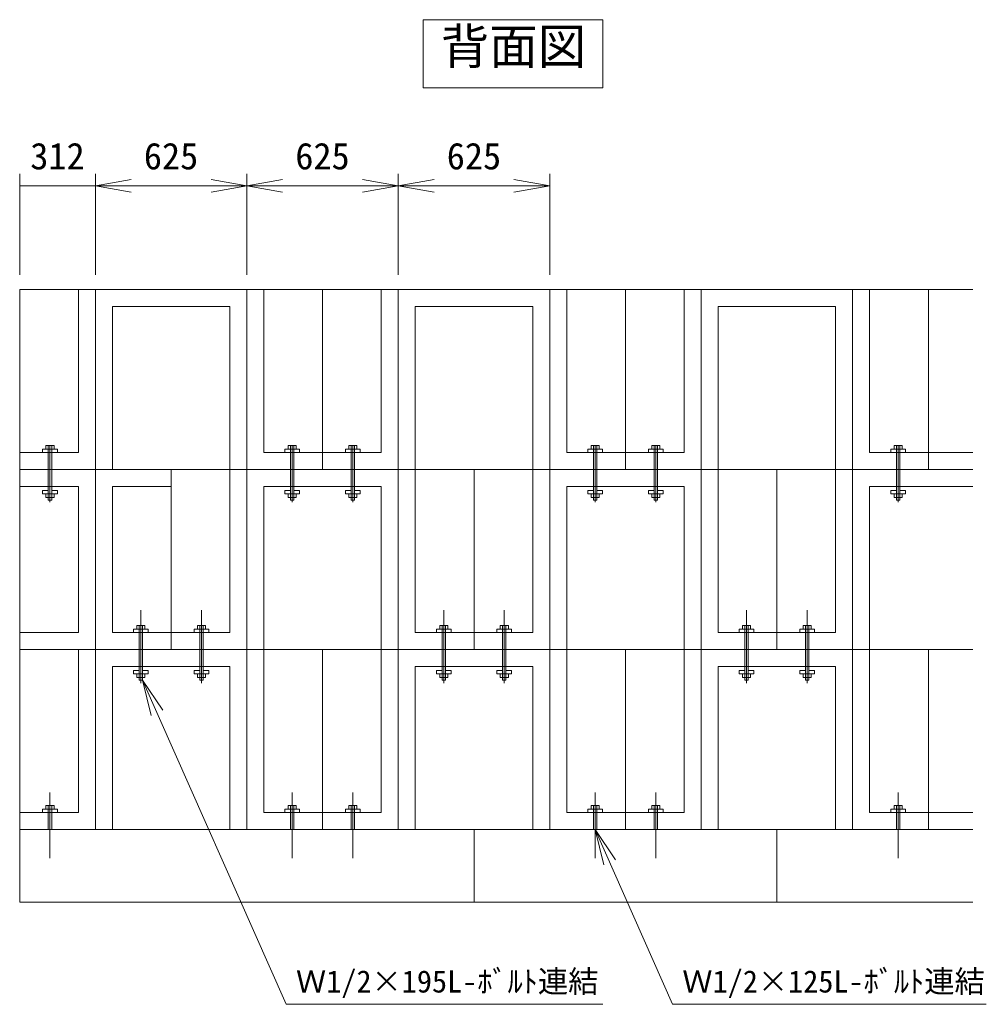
# Model space of a CAD drawing. Units: millimetres, scale not verified. Extents: x 4144 to 15866, y 2072 to 10087.
# Drawn here: x 7423 to 9816, y 2102 to 4539 of the extents above; entities that cross this region are included whole.
import ezdxf
from ezdxf.enums import TextEntityAlignment as Align

# ---------------------------------------------------------------- set-up
doc = ezdxf.new("R2010")
doc.units = ezdxf.units.MM
doc.layers.add('2', color=4, linetype='Continuous', lineweight=18)
doc.styles.add('ＭＳ ゴシック-5.0-0.0', font='')
doc.styles.get('ＭＳ ゴシック-5.0-0.0').set_extended_font_data('ＭＳ ゴシック-5.0-0.0')

msp = doc.modelspace()

# ---------------------------------------------------------------- linework, layer by layer
at = {"layer": '2'}
for p, q in [((8421.722, 4539.474), (8866.845, 4539.474)), ((8421.722, 4371.033), (8421.722, 4539.474)), ((8866.845, 4539.474), (8866.845, 4371.033)), ((8866.845, 4371.033), (8421.722, 4371.033)), ((7422.83, 3907.586), (7422.83, 4158.172)), ((7610.311, 3907.586), (7610.311, 4158.172)), ((7610.311, 4128.172), (7698.944, 4143.8)), ((7985.274, 4128.172), (7896.641, 4143.8)), ((7985.274, 3907.586), (7985.274, 4158.172)), ((7985.274, 4128.172), (8073.907, 4143.8)), ((8360.236, 4128.172), (8271.604, 4143.8)), ((8360.236, 3907.586), (8360.236, 4158.172)), ((8360.236, 4128.172), (8448.869, 4143.8)), ((8735.199, 4128.172), (8646.566, 4143.8)), ((8735.199, 3907.586), (8735.199, 4158.172)), ((7422.83, 4128.172), (7610.311, 4128.172)), ((7610.311, 4128.172), (7698.944, 4112.544)), ((7610.311, 4128.172), (7985.274, 4128.172)), ((7985.274, 4128.172), (7896.641, 4112.544)), ((7985.274, 4128.172), (8073.907, 4112.544)), ((7985.274, 4128.172), (8360.236, 4128.172)), ((8360.236, 4128.172), (8271.604, 4112.544)), ((8360.236, 4128.172), (8448.869, 4112.544)), ((8360.236, 4128.172), (8735.199, 4128.172)), ((8735.199, 4128.172), (8646.566, 4112.544)), ((7610.311, 3871.586), (7610.311, 3425.962)), ((7985.274, 3871.586), (7985.274, 3425.962)), ((8360.236, 3871.586), (8360.236, 3425.962)), ((8735.199, 3871.586), (8735.199, 3425.962)), ((9110.161, 3871.586), (9110.161, 3425.962)), ((9485.124, 3871.586), (9485.124, 3425.962)), ((7507.811, 3485.356), (7487.834, 3485.356)), ((7487.834, 3476.357), (7487.834, 3485.356)), ((7493.623, 3425.962), (7493.623, 3485.356)), ((7497.823, 3425.962), (7497.823, 3486.17)), ((7502.022, 3425.962), (7502.022, 3485.356)), ((7507.811, 3476.357), (7507.811, 3485.356)), ((8087.774, 3485.356), (8107.751, 3485.356)), ((8087.774, 3476.357), (8087.774, 3485.356)), ((8093.563, 3425.962), (8093.563, 3485.356)), ((8097.763, 3425.962), (8097.763, 3486.17)), ((8101.962, 3425.962), (8101.962, 3485.356)), ((8107.751, 3476.357), (8107.751, 3485.356)), ((8257.736, 3485.356), (8237.759, 3485.356)), ((8237.759, 3476.357), (8237.759, 3485.356)), ((8243.548, 3425.962), (8243.548, 3485.356)), ((8247.748, 3425.962), (8247.748, 3486.17)), ((8251.947, 3425.962), (8251.947, 3485.356)), ((8257.736, 3476.357), (8257.736, 3485.356)), ((8837.699, 3485.356), (8857.676, 3485.356)), ((8837.699, 3476.357), (8837.699, 3485.356)), ((8843.488, 3425.962), (8843.488, 3485.356)), ((8847.688, 3425.962), (8847.688, 3486.17)), ((8851.887, 3425.962), (8851.887, 3485.356)), ((8857.676, 3476.357), (8857.676, 3485.356)), ((9007.661, 3485.356), (8987.684, 3485.356)), ((8987.684, 3476.357), (8987.684, 3485.356)), ((8993.473, 3425.962), (8993.473, 3485.356)), ((8997.673, 3425.962), (8997.673, 3486.17)), ((9001.872, 3425.962), (9001.872, 3485.356)), ((9007.661, 3476.357), (9007.661, 3485.356)), ((9587.624, 3485.356), (9607.601, 3485.356)), ((9587.624, 3476.357), (9587.624, 3485.356)), ((9593.413, 3425.962), (9593.413, 3485.356)), ((9597.613, 3425.962), (9597.613, 3486.17)), ((9601.812, 3425.962), (9601.812, 3485.356)), ((9607.601, 3476.357), (9607.601, 3485.356)), ((7516.044, 3476.357), (7479.601, 3476.357)), ((7479.601, 3467.957), (7479.601, 3476.357)), ((7516.044, 3467.957), (7516.044, 3476.357)), ((8079.541, 3476.357), (8115.984, 3476.357)), ((8079.541, 3467.957), (8079.541, 3476.357)), ((8115.984, 3467.957), (8115.984, 3476.357)), ((8265.969, 3476.357), (8229.526, 3476.357)), ((8229.526, 3467.957), (8229.526, 3476.357)), ((8265.969, 3467.957), (8265.969, 3476.357)), ((8829.466, 3476.357), (8865.909, 3476.357)), ((8829.466, 3467.957), (8829.466, 3476.357)), ((8865.909, 3467.957), (8865.909, 3476.357)), ((9015.894, 3476.357), (8979.451, 3476.357)), ((8979.451, 3467.957), (8979.451, 3476.357)), ((9015.894, 3467.957), (9015.894, 3476.357)), ((9579.391, 3476.357), (9615.834, 3476.357)), ((9579.391, 3467.957), (9579.391, 3476.357)), ((9615.834, 3467.957), (9615.834, 3476.357)), ((7493.623, 3425.962), (7493.623, 3350.529)), ((7497.823, 3425.962), (7497.823, 3345.125)), ((7502.022, 3425.962), (7502.022, 3350.529)), ((7610.311, 3425.962), (7610.311, 2980.337)), ((7985.274, 3425.962), (7985.274, 2980.337)), ((8093.563, 3425.962), (8093.563, 3350.529)), ((8097.763, 3425.962), (8097.763, 3345.125)), ((8101.962, 3425.962), (8101.962, 3350.529)), ((8243.548, 3425.962), (8243.548, 3350.529)), ((8247.748, 3425.962), (8247.748, 3345.125)), ((8251.947, 3425.962), (8251.947, 3350.529)), ((8360.236, 3425.962), (8360.236, 2980.337)), ((8735.199, 3425.962), (8735.199, 2980.337)), ((8843.488, 3425.962), (8843.488, 3350.529)), ((8847.688, 3425.962), (8847.688, 3345.125)), ((8851.887, 3425.962), (8851.887, 3350.529)), ((8993.473, 3425.962), (8993.473, 3350.529)), ((8997.673, 3425.962), (8997.673, 3345.125)), ((9001.872, 3425.962), (9001.872, 3350.529)), ((9110.161, 3425.962), (9110.161, 2980.337)), ((9485.124, 3425.962), (9485.124, 2980.337)), ((9593.413, 3425.962), (9593.413, 3350.529)), ((9597.613, 3425.962), (9597.613, 3345.125)), ((9601.812, 3425.962), (9601.812, 3350.529)), ((7479.601, 3374.109), (7479.601, 3365.71)), ((7493.623, 3374.109), (7479.601, 3374.109)), ((7516.044, 3365.71), (7479.601, 3365.71)), ((7487.834, 3365.71), (7487.834, 3356.711)), ((7516.044, 3374.109), (7502.022, 3374.109)), ((7507.811, 3365.71), (7507.811, 3356.711)), ((7516.044, 3374.109), (7516.044, 3365.71)), ((8079.541, 3374.109), (8079.541, 3365.71)), ((8079.541, 3374.109), (8093.563, 3374.109)), ((8079.541, 3365.71), (8115.984, 3365.71)), ((8087.774, 3365.71), (8087.774, 3356.711)), ((8101.962, 3374.109), (8115.984, 3374.109)), ((8107.751, 3365.71), (8107.751, 3356.711)), ((8115.984, 3374.109), (8115.984, 3365.71)), ((8229.526, 3374.109), (8229.526, 3365.71)), ((8243.548, 3374.109), (8229.526, 3374.109)), ((8265.969, 3365.71), (8229.526, 3365.71)), ((8237.759, 3365.71), (8237.759, 3356.711)), ((8265.969, 3374.109), (8251.947, 3374.109)), ((8257.736, 3365.71), (8257.736, 3356.711)), ((8265.969, 3374.109), (8265.969, 3365.71)), ((8829.466, 3374.109), (8829.466, 3365.71)), ((8829.466, 3374.109), (8843.488, 3374.109)), ((8829.466, 3365.71), (8865.909, 3365.71)), ((8837.699, 3365.71), (8837.699, 3356.711)), ((8851.887, 3374.109), (8865.909, 3374.109)), ((8857.676, 3365.71), (8857.676, 3356.711)), ((8865.909, 3374.109), (8865.909, 3365.71)), ((8979.451, 3374.109), (8979.451, 3365.71)), ((8993.473, 3374.109), (8979.451, 3374.109)), ((9015.894, 3365.71), (8979.451, 3365.71)), ((8987.684, 3365.71), (8987.684, 3356.711)), ((9015.894, 3374.109), (9001.872, 3374.109)), ((9007.661, 3365.71), (9007.661, 3356.711)), ((9015.894, 3374.109), (9015.894, 3365.71)), ((9579.391, 3374.109), (9579.391, 3365.71)), ((9579.391, 3374.109), (9593.413, 3374.109)), ((9579.391, 3365.71), (9615.834, 3365.71)), ((9587.624, 3365.71), (9587.624, 3356.711)), ((9601.812, 3374.109), (9615.834, 3374.109)), ((9607.601, 3365.71), (9607.601, 3356.711)), ((9615.834, 3374.109), (9615.834, 3365.71)), ((7507.811, 3356.711), (7487.834, 3356.711)), ((7502.022, 3350.529), (7493.623, 3350.529)), ((8087.774, 3356.711), (8107.751, 3356.711)), ((8093.563, 3350.529), (8101.962, 3350.529)), ((8257.736, 3356.711), (8237.759, 3356.711)), ((8251.947, 3350.529), (8243.548, 3350.529)), ((8837.699, 3356.711), (8857.676, 3356.711)), ((8843.488, 3350.529), (8851.887, 3350.529)), ((9007.661, 3356.711), (8987.684, 3356.711)), ((9001.872, 3350.529), (8993.473, 3350.529)), ((9587.624, 3356.711), (9607.601, 3356.711)), ((9593.413, 3350.529), (9601.812, 3350.529)), ((7722.8, 2980.337), (7722.8, 3077.645)), ((7872.785, 2980.337), (7872.785, 3077.645)), ((8472.725, 2980.337), (8472.725, 3077.645)), ((8622.71, 2980.337), (8622.71, 3077.645)), ((9222.65, 2980.337), (9222.65, 3077.645)), ((9372.635, 2980.337), (9372.635, 3077.645)), ((7704.578, 3030.732), (7741.022, 3030.732)), ((7704.578, 3022.333), (7704.578, 3030.732)), ((7712.811, 3039.731), (7732.789, 3039.731)), ((7712.811, 3030.732), (7712.811, 3039.731)), ((7718.601, 2980.337), (7718.601, 3039.731)), ((7722.8, 2980.337), (7722.8, 3040.546)), ((7727, 2980.337), (7727, 3039.731)), ((7732.789, 3030.732), (7732.789, 3039.731)), ((7741.022, 3022.333), (7741.022, 3030.732)), ((7891.007, 3030.732), (7854.563, 3030.732)), ((7854.563, 3022.333), (7854.563, 3030.732)), ((7882.774, 3039.731), (7862.796, 3039.731)), ((7862.796, 3030.732), (7862.796, 3039.731)), ((7868.586, 2980.337), (7868.586, 3039.731)), ((7872.785, 2980.337), (7872.785, 3040.546)), ((7876.985, 2980.337), (7876.985, 3039.731)), ((7882.774, 3030.732), (7882.774, 3039.731)), ((7891.007, 3022.333), (7891.007, 3030.732)), ((8454.503, 3030.732), (8490.947, 3030.732)), ((8454.503, 3022.333), (8454.503, 3030.732)), ((8462.736, 3039.731), (8482.714, 3039.731)), ((8462.736, 3030.732), (8462.736, 3039.731)), ((8468.526, 2980.337), (8468.526, 3039.731)), ((8472.725, 2980.337), (8472.725, 3040.546)), ((8476.925, 2980.337), (8476.925, 3039.731)), ((8482.714, 3030.732), (8482.714, 3039.731)), ((8490.947, 3022.333), (8490.947, 3030.732)), ((8640.932, 3030.732), (8604.488, 3030.732)), ((8604.488, 3022.333), (8604.488, 3030.732)), ((8632.699, 3039.731), (8612.721, 3039.731)), ((8612.721, 3030.732), (8612.721, 3039.731)), ((8618.511, 2980.337), (8618.511, 3039.731)), ((8622.71, 2980.337), (8622.71, 3040.546)), ((8626.91, 2980.337), (8626.91, 3039.731)), ((8632.699, 3030.732), (8632.699, 3039.731)), ((8640.932, 3022.333), (8640.932, 3030.732)), ((9204.428, 3030.732), (9240.872, 3030.732)), ((9204.428, 3022.333), (9204.428, 3030.732)), ((9212.661, 3039.731), (9232.639, 3039.731)), ((9212.661, 3030.732), (9212.661, 3039.731)), ((9218.451, 2980.337), (9218.451, 3039.731)), ((9222.65, 2980.337), (9222.65, 3040.546)), ((9226.85, 2980.337), (9226.85, 3039.731)), ((9232.639, 3030.732), (9232.639, 3039.731)), ((9240.872, 3022.333), (9240.872, 3030.732)), ((9390.857, 3030.732), (9354.413, 3030.732)), ((9354.413, 3022.333), (9354.413, 3030.732)), ((9382.624, 3039.731), (9362.646, 3039.731)), ((9362.646, 3030.732), (9362.646, 3039.731)), ((9368.436, 2980.337), (9368.436, 3039.731)), ((9372.635, 2980.337), (9372.635, 3040.546)), ((9376.835, 2980.337), (9376.835, 3039.731)), ((9382.624, 3030.732), (9382.624, 3039.731)), ((9390.857, 3022.333), (9390.857, 3030.732)), ((7610.311, 2980.337), (7610.311, 2534.713)), ((7718.601, 2980.337), (7718.601, 2904.905)), ((7722.8, 2897.481), (7722.8, 2980.337)), ((7722.8, 2980.337), (7722.8, 2899.501)), ((7727, 2980.337), (7727, 2904.905)), ((7868.586, 2980.337), (7868.586, 2904.905)), ((7872.785, 2897.481), (7872.785, 2980.337)), ((7872.785, 2980.337), (7872.785, 2899.501)), ((7876.985, 2980.337), (7876.985, 2904.905)), ((7985.274, 2980.337), (7985.274, 2534.713)), ((8360.236, 2980.337), (8360.236, 2534.713)), ((8468.526, 2980.337), (8468.526, 2904.905)), ((8472.725, 2897.481), (8472.725, 2980.337)), ((8472.725, 2980.337), (8472.725, 2899.501)), ((8476.925, 2980.337), (8476.925, 2904.905)), ((8618.511, 2980.337), (8618.511, 2904.905)), ((8622.71, 2897.481), (8622.71, 2980.337)), ((8622.71, 2980.337), (8622.71, 2899.501)), ((8626.91, 2980.337), (8626.91, 2904.905)), ((8735.199, 2980.337), (8735.199, 2534.713)), ((9110.161, 2980.337), (9110.161, 2534.713)), ((9218.451, 2980.337), (9218.451, 2904.905)), ((9222.65, 2897.481), (9222.65, 2980.337)), ((9222.65, 2980.337), (9222.65, 2899.501)), ((9226.85, 2980.337), (9226.85, 2904.905)), ((9368.436, 2980.337), (9368.436, 2904.905)), ((9372.635, 2897.481), (9372.635, 2980.337)), ((9372.635, 2980.337), (9372.635, 2899.501)), ((9376.835, 2980.337), (9376.835, 2904.905)), ((9485.124, 2980.337), (9485.124, 2534.713)), ((7704.578, 2928.485), (7704.578, 2920.086)), ((7704.578, 2928.485), (7718.601, 2928.485)), ((7727, 2928.485), (7741.022, 2928.485)), ((7741.022, 2928.485), (7741.022, 2920.086)), ((7854.563, 2928.485), (7854.563, 2920.086)), ((7868.586, 2928.485), (7854.563, 2928.485)), ((7891.007, 2928.485), (7876.985, 2928.485)), ((7891.007, 2928.485), (7891.007, 2920.086)), ((8454.503, 2928.485), (8454.503, 2920.086)), ((8454.503, 2928.485), (8468.526, 2928.485)), ((8476.925, 2928.485), (8490.947, 2928.485)), ((8490.947, 2928.485), (8490.947, 2920.086)), ((8604.488, 2928.485), (8604.488, 2920.086)), ((8618.511, 2928.485), (8604.488, 2928.485)), ((8640.932, 2928.485), (8626.91, 2928.485)), ((8640.932, 2928.485), (8640.932, 2920.086)), ((9204.428, 2928.485), (9204.428, 2920.086)), ((9204.428, 2928.485), (9218.451, 2928.485)), ((9226.85, 2928.485), (9240.872, 2928.485)), ((9240.872, 2928.485), (9240.872, 2920.086)), ((9354.413, 2928.485), (9354.413, 2920.086)), ((9368.436, 2928.485), (9354.413, 2928.485)), ((9390.857, 2928.485), (9376.835, 2928.485)), ((9390.857, 2928.485), (9390.857, 2920.086)), ((7704.578, 2920.086), (7741.022, 2920.086)), ((7712.811, 2920.086), (7712.811, 2911.087)), ((7712.811, 2911.087), (7732.789, 2911.087)), ((7718.601, 2904.905), (7727, 2904.905)), ((7727, 2904.905), (8082.714, 2102.258)), ((7727, 2904.905), (7777.199, 2830.205)), ((7727, 2904.905), (7748.623, 2817.541)), ((7732.789, 2920.086), (7732.789, 2911.087)), ((7891.007, 2920.086), (7854.563, 2920.086)), ((7862.796, 2920.086), (7862.796, 2911.087)), ((7882.774, 2911.087), (7862.796, 2911.087)), ((7876.985, 2904.905), (7868.586, 2904.905)), ((7882.774, 2920.086), (7882.774, 2911.087)), ((8454.503, 2920.086), (8490.947, 2920.086)), ((8462.736, 2920.086), (8462.736, 2911.087)), ((8462.736, 2911.087), (8482.714, 2911.087)), ((8468.526, 2904.905), (8476.925, 2904.905)), ((8482.714, 2920.086), (8482.714, 2911.087)), ((8640.932, 2920.086), (8604.488, 2920.086)), ((8612.721, 2920.086), (8612.721, 2911.087)), ((8632.699, 2911.087), (8612.721, 2911.087)), ((8626.91, 2904.905), (8618.511, 2904.905)), ((8632.699, 2920.086), (8632.699, 2911.087)), ((9204.428, 2920.086), (9240.872, 2920.086)), ((9212.661, 2920.086), (9212.661, 2911.087)), ((9212.661, 2911.087), (9232.639, 2911.087)), ((9218.451, 2904.905), (9226.85, 2904.905)), ((9232.639, 2920.086), (9232.639, 2911.087)), ((9390.857, 2920.086), (9354.413, 2920.086)), ((9362.646, 2920.086), (9362.646, 2911.087)), ((9382.624, 2911.087), (9362.646, 2911.087)), ((9376.835, 2904.905), (9368.436, 2904.905)), ((9382.624, 2920.086), (9382.624, 2911.087)), ((7497.823, 2626.576), (7497.823, 2464.357)), ((8097.763, 2626.576), (8097.763, 2464.357)), ((8247.748, 2626.576), (8247.748, 2464.357)), ((8847.688, 2626.576), (8847.688, 2464.357)), ((8997.673, 2626.576), (8997.673, 2464.357)), ((9597.613, 2626.576), (9597.613, 2464.357)), ((7479.601, 2585.108), (7516.044, 2585.108)), ((7479.601, 2576.709), (7479.601, 2585.108)), ((7487.834, 2594.107), (7507.811, 2594.107)), ((7487.834, 2585.108), (7487.834, 2594.107)), ((7493.623, 2534.713), (7493.623, 2594.107)), ((7497.823, 2534.713), (7497.823, 2594.922)), ((7502.022, 2534.713), (7502.022, 2594.107)), ((7507.811, 2585.108), (7507.811, 2594.107)), ((7516.044, 2576.709), (7516.044, 2585.108)), ((8079.541, 2585.108), (8115.984, 2585.108)), ((8079.541, 2576.709), (8079.541, 2585.108)), ((8087.774, 2594.107), (8107.751, 2594.107)), ((8087.774, 2585.108), (8087.774, 2594.107)), ((8093.563, 2534.713), (8093.563, 2594.107)), ((8097.763, 2534.713), (8097.763, 2594.922)), ((8101.962, 2534.713), (8101.962, 2594.107)), ((8107.751, 2585.108), (8107.751, 2594.107)), ((8115.984, 2576.709), (8115.984, 2585.108)), ((8229.526, 2585.108), (8265.969, 2585.108)), ((8229.526, 2576.709), (8229.526, 2585.108)), ((8237.759, 2594.107), (8257.736, 2594.107)), ((8237.759, 2585.108), (8237.759, 2594.107)), ((8243.548, 2534.713), (8243.548, 2594.107)), ((8247.748, 2534.713), (8247.748, 2594.922)), ((8251.947, 2534.713), (8251.947, 2594.107)), ((8257.736, 2585.108), (8257.736, 2594.107)), ((8265.969, 2576.709), (8265.969, 2585.108)), ((8829.466, 2585.108), (8865.909, 2585.108)), ((8829.466, 2576.709), (8829.466, 2585.108)), ((8837.699, 2594.107), (8857.676, 2594.107)), ((8837.699, 2585.108), (8837.699, 2594.107)), ((8843.488, 2534.713), (8843.488, 2594.107)), ((8847.688, 2534.713), (8847.688, 2594.922)), ((8851.887, 2534.713), (8851.887, 2594.107)), ((8857.676, 2585.108), (8857.676, 2594.107)), ((8865.909, 2576.709), (8865.909, 2585.108)), ((8979.451, 2585.108), (9015.894, 2585.108)), ((8979.451, 2576.709), (8979.451, 2585.108)), ((8987.684, 2594.107), (9007.661, 2594.107)), ((8987.684, 2585.108), (8987.684, 2594.107)), ((8993.473, 2534.713), (8993.473, 2594.107)), ((8997.673, 2534.713), (8997.673, 2594.922)), ((9001.872, 2534.713), (9001.872, 2594.107)), ((9007.661, 2585.108), (9007.661, 2594.107)), ((9015.894, 2576.709), (9015.894, 2585.108)), ((9579.391, 2585.108), (9615.834, 2585.108)), ((9579.391, 2576.709), (9579.391, 2585.108)), ((9587.624, 2594.107), (9607.601, 2594.107)), ((9587.624, 2585.108), (9587.624, 2594.107)), ((9593.413, 2534.713), (9593.413, 2594.107)), ((9597.613, 2534.713), (9597.613, 2594.922)), ((9601.812, 2534.713), (9601.812, 2594.107)), ((9607.601, 2585.108), (9607.601, 2594.107)), ((9615.834, 2576.709), (9615.834, 2585.108)), ((8847.688, 2534.713), (9039.342, 2102.258)), ((8847.688, 2534.713), (8897.887, 2460.014)), ((8847.688, 2534.713), (8869.311, 2447.349)), ((8082.714, 2102.258), (8866.845, 2102.258)), ((9039.342, 2102.258), (9816.139, 2102.258))]:
    msp.add_line(p, q, dxfattribs=at)
at = {"layer": '2', "color": 2}
for p, q in [((7422.83, 3871.586), (9782.775, 3871.586)), ((7422.83, 2354.713), (7422.83, 3871.586)), ((7568.316, 3871.586), (7568.316, 3467.957)), ((8027.27, 3871.586), (8027.27, 3467.957)), ((8172.755, 3871.586), (8172.755, 3425.962)), ((8318.241, 3871.586), (8318.241, 3467.957)), ((8777.195, 3871.586), (8777.195, 3467.957)), ((8922.68, 3871.586), (8922.68, 3425.962)), ((9068.166, 3871.586), (9068.166, 3467.957)), ((9527.12, 3871.586), (9527.12, 3467.957)), ((9672.605, 3871.586), (9672.605, 3425.962)), ((7652.307, 3829.59), (7652.307, 3425.962)), ((7652.307, 3829.59), (7797.793, 3829.59)), ((7797.793, 3829.59), (7943.278, 3829.59)), ((7943.278, 3829.59), (7943.278, 3425.962)), ((8402.232, 3829.59), (8402.232, 3425.962)), ((8547.718, 3829.59), (8402.232, 3829.59)), ((8693.203, 3829.59), (8547.718, 3829.59)), ((8693.203, 3829.59), (8693.203, 3425.962)), ((9152.157, 3829.59), (9152.157, 3425.962)), ((9297.643, 3829.59), (9152.157, 3829.59)), ((9443.128, 3829.59), (9297.643, 3829.59)), ((9443.128, 3829.59), (9443.128, 3425.962)), ((7422.83, 3467.957), (7568.316, 3467.957)), ((8027.27, 3467.957), (8172.755, 3467.957)), ((8318.241, 3467.957), (8172.755, 3467.957)), ((8922.68, 3467.957), (8777.195, 3467.957)), ((9068.166, 3467.957), (8922.68, 3467.957)), ((9527.12, 3467.957), (9782.775, 3467.957)), ((7422.83, 3425.962), (9782.775, 3425.962)), ((7797.793, 3425.962), (7797.793, 2980.337)), ((7943.278, 3425.962), (7943.278, 3022.333)), ((8402.232, 3425.962), (8402.232, 3022.333)), ((8547.718, 3425.962), (8547.718, 2980.337)), ((8693.203, 3425.962), (8693.203, 3022.333)), ((9152.157, 3425.962), (9152.157, 3022.333)), ((9297.643, 3425.962), (9297.643, 2980.337)), ((9443.128, 3425.962), (9443.128, 3022.333)), ((7422.83, 3383.966), (7568.316, 3383.966)), ((7568.316, 3383.966), (7568.316, 3022.333)), ((7652.307, 3383.966), (7652.307, 3022.333)), ((7652.307, 3383.966), (7797.793, 3383.966)), ((8027.27, 3383.966), (8027.27, 2980.337)), ((8027.27, 3383.966), (8172.755, 3383.966)), ((8318.241, 3383.966), (8172.755, 3383.966)), ((8318.241, 3383.966), (8318.241, 2980.337)), ((8777.195, 3383.966), (8777.195, 2980.337)), ((8922.68, 3383.966), (8777.195, 3383.966)), ((9068.166, 3383.966), (8922.68, 3383.966)), ((9068.166, 3383.966), (9068.166, 2980.337)), ((9527.12, 3383.966), (9527.12, 2980.337)), ((9527.12, 3383.966), (9782.775, 3383.966)), ((7422.83, 3022.333), (7568.316, 3022.333)), ((7652.307, 3022.333), (7797.793, 3022.333)), ((7797.793, 3022.333), (7943.278, 3022.333)), ((8547.718, 3022.333), (8402.232, 3022.333)), ((8693.203, 3022.333), (8547.718, 3022.333)), ((9297.643, 3022.333), (9152.157, 3022.333)), ((9443.128, 3022.333), (9297.643, 3022.333)), ((7422.83, 2980.337), (9782.775, 2980.337)), ((7568.316, 2980.337), (7568.316, 2576.709)), ((8027.27, 2980.337), (8027.27, 2576.709)), ((8172.755, 2980.337), (8172.755, 2534.713)), ((8318.241, 2980.337), (8318.241, 2576.709)), ((8777.195, 2980.337), (8777.195, 2576.709)), ((8922.68, 2980.337), (8922.68, 2534.713)), ((9068.166, 2980.337), (9068.166, 2576.709)), ((9527.12, 2980.337), (9527.12, 2576.709)), ((9672.605, 2980.337), (9672.605, 2534.713)), ((7652.307, 2938.342), (7652.307, 2534.713)), ((7652.307, 2938.342), (7797.793, 2938.342)), ((7797.793, 2938.342), (7943.278, 2938.342)), ((7943.278, 2938.342), (7943.278, 2534.713)), ((8402.232, 2938.342), (8402.232, 2534.713)), ((8547.718, 2938.342), (8402.232, 2938.342)), ((8693.203, 2938.342), (8547.718, 2938.342)), ((8693.203, 2938.342), (8693.203, 2534.713)), ((9152.157, 2938.342), (9152.157, 2534.713)), ((9297.643, 2938.342), (9152.157, 2938.342)), ((9443.128, 2938.342), (9297.643, 2938.342)), ((9443.128, 2938.342), (9443.128, 2534.713)), ((7422.83, 2576.709), (7568.316, 2576.709)), ((8027.27, 2576.709), (8172.755, 2576.709)), ((8318.241, 2576.709), (8172.755, 2576.709)), ((8922.68, 2576.709), (8777.195, 2576.709)), ((9068.166, 2576.709), (8922.68, 2576.709)), ((9527.12, 2576.709), (9782.775, 2576.709)), ((7422.83, 2534.713), (9782.775, 2534.713)), ((8547.718, 2354.713), (8547.718, 2534.713)), ((9297.643, 2354.713), (9297.643, 2534.713)), ((7422.83, 2354.713), (9782.775, 2354.713))]:
    msp.add_line(p, q, dxfattribs=at)

# ---------------------------------------------------------------- texts
at = {"layer": '2', "color": 7, "style": 'ＭＳ ゴシック-5.0-0.0'}
for s, height, p in [('背面図', 87.98, (8465.476, 4403.121)), ('312', 65.98, (7449.095, 4149.174)), ('625', 65.98, (7730.317, 4149.174)), ('625', 65.98, (8105.28, 4149.174)), ('625', 65.98, (8480.242, 4149.174)), ('Ｗ1/2×195L-ﾎﾞﾙﾄ連結', 54.99, (8106.742, 2114.901)), ('Ｗ1/2×125L-ﾎﾞﾙﾄ連結', 54.99, (9063.331, 2114.88))]:
    msp.add_text(s, height=height, dxfattribs=at).set_placement(p, align=Align.BOTTOM_LEFT)

doc.saveas('drawing.dxf')
